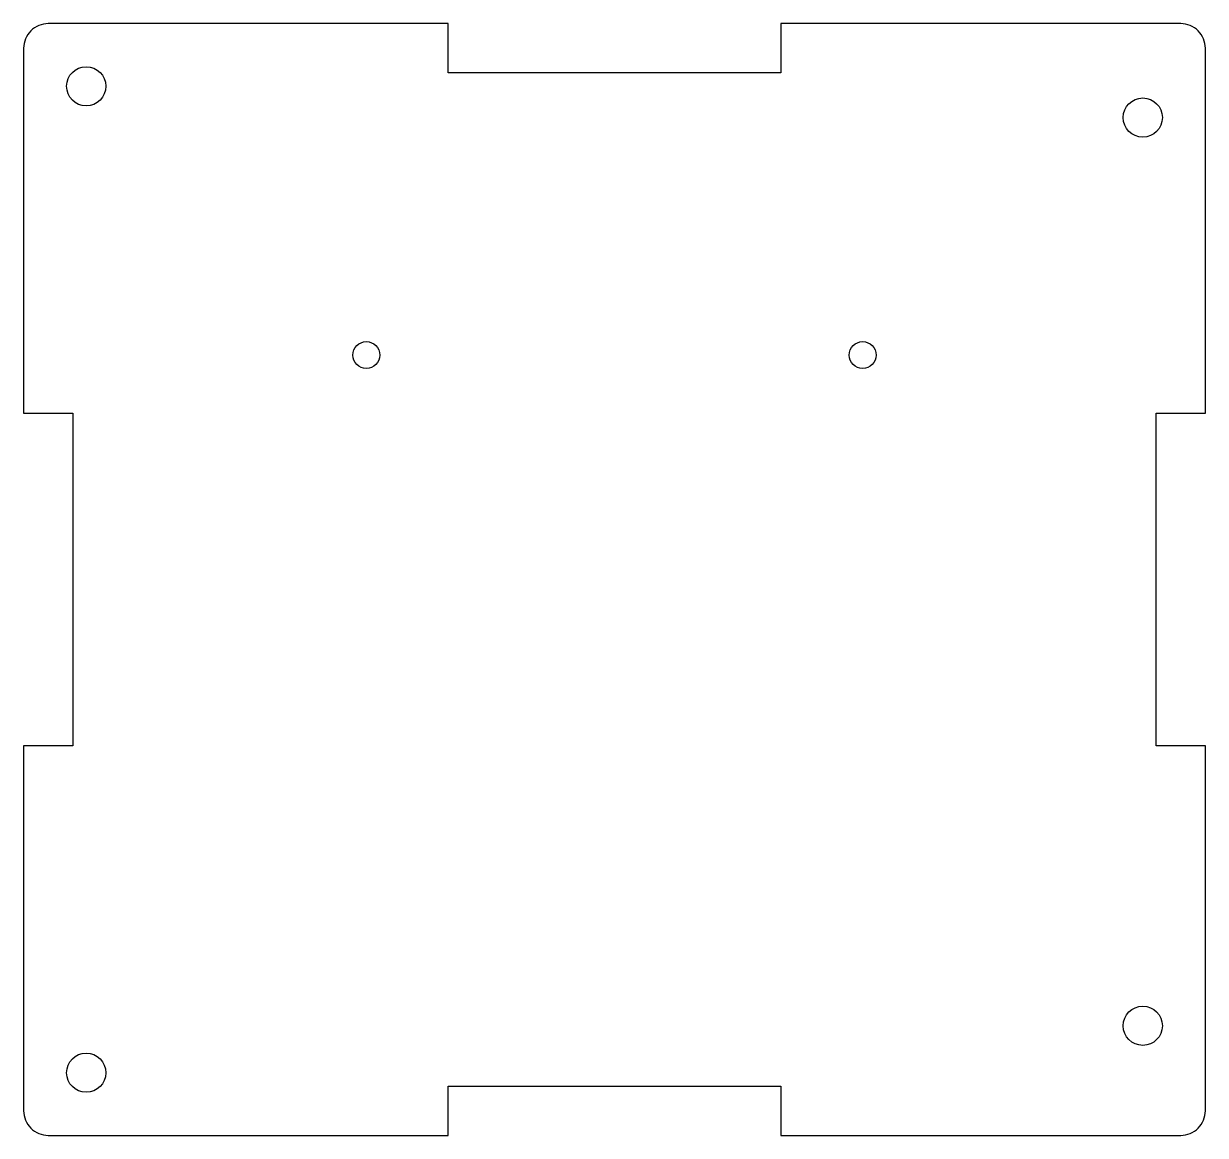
# Model space of a CAD drawing. Header units: millimetres. Extents: x -95.9 to 0, y -90.2 to 0.
import ezdxf

# ---------------------------------------------------------------- set-up
doc = ezdxf.new("R2010")
doc.units = ezdxf.units.MM
doc.layers.get('0').update_dxf_attribs({"linetype": 'CONTINUOUS'})

msp = doc.modelspace()

# ---------------------------------------------------------------- linework, layer by layer
msp.add_lwpolyline([(-93.89, 0, 0.414214), (-95.89, -2), (-95.89, -31.585), (-91.89, -31.585), (-91.89, -58.585), (-95.89, -58.585), (-95.89, -88.17, 0.414214), (-93.89, -90.17), (-61.445, -90.17), (-61.445, -86.17), (-34.445, -86.17), (-34.445, -90.17), (-2, -90.17, 0.414214), (0, -88.17), (0, -58.585), (-4, -58.585), (-4, -31.585), (0, -31.585), (0, -2, 0.414214), (-2, 0), (-34.445, 0), (-34.445, -4), (-61.445, -4), (-61.445, 0)], format="xyb", close=True)
for centre, radius in [((-90.81, -5.08), 1.59), ((-5.08, -7.62), 1.59), ((-68.085, -26.884), 1.09), ((-27.805, -26.884), 1.09), ((-5.08, -81.28), 1.59), ((-90.81, -85.09), 1.59)]:
    msp.add_circle(centre, radius)

doc.saveas('drawing.dxf')
